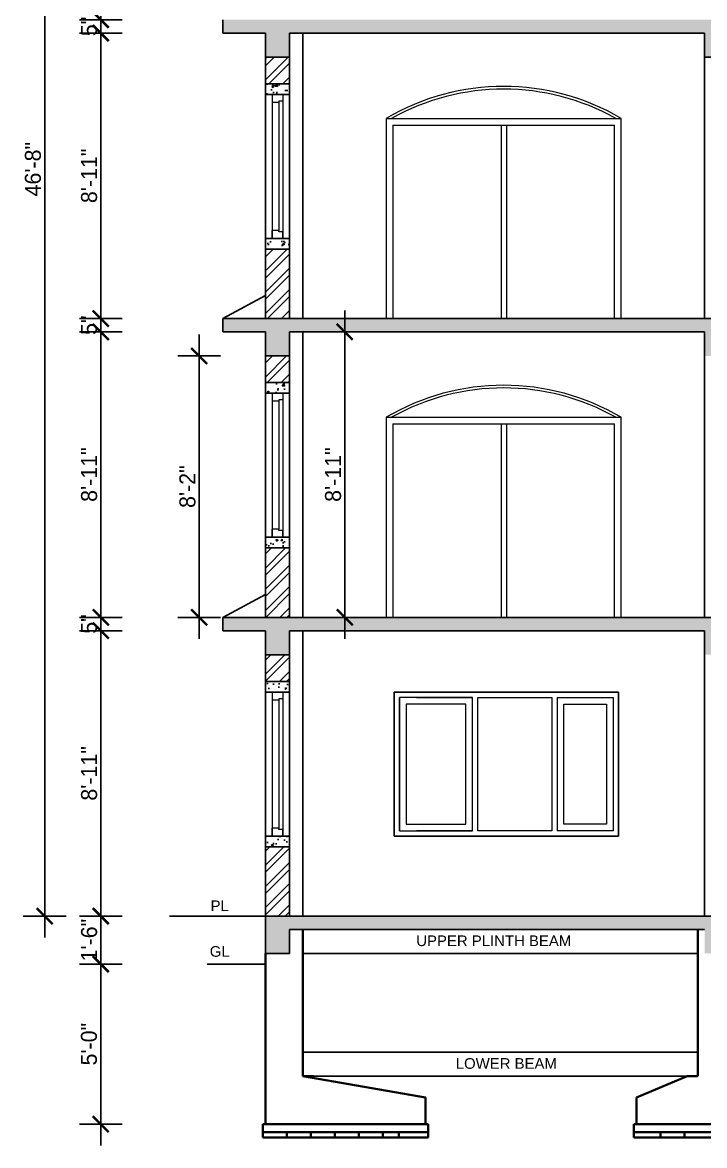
# Model space of a CAD drawing. Header units: inches. Extents: x 3672 to 10975, y -27382 to -746.
# Drawn here: x 5451.8 to 5707.4, y -24058.4 to -23637.4 of the extents above; entities that cross this region are included whole.
import ezdxf

# ---------------------------------------------------------------- set-up
doc = ezdxf.new("R2010")
doc.units = ezdxf.units.IN
doc.header["$LTSCALE"] = 17
doc.header["$MEASUREMENT"] = 0
doc.linetypes.add('ACAD_ISO02W100', pattern=[15, 12, -3])
for name, color, linetype, lineweight in [('25 BOT BAR', 12, 'Continuous', 25), ('DOOR & WIN', 1, 'Continuous', 25), ('ELEVATION', 7, 'Continuous', 25), ('OUTLINE', 1, 'Continuous', 25), ('WALL', 1, 'Continuous', 35), ('WINDOW FRAME', 161, 'Continuous', 20), ('WINDOW FRAME PLAN', 162, 'Continuous', 18)]:
    doc.layers.add(name, color=color, linetype=linetype, lineweight=lineweight)
doc.styles.add('ARCHITECTURE', font='stylu.ttf')
doc.dimstyles.new('8 SCALE', dxfattribs={"dimscale": 0, "dimtxt": 6, "dimasz": 6, "dimexe": 8, "dimexo": 8, "dimgap": 1.25, "dimtad": 1, "dimdec": 0, "dimzin": 3, "dimdsep": 46, "dimlunit": 4, "dimtxsty": 'ARCHITECTURE', "dimblk": 'ARCHTICK', "dimcen": 8, "dimdle": 8, "dimclrd": 5, "dimclre": 5, "dimclrt": 7, "dimadec": 0, "dimazin": 0, "dimtfac": 0.75, "dimtdec": 0, "dimtix": 1, "dimtmove": 2, "dimatfit": 3, "dimldrblk": 'ARCHTICK', "dimfxl": 8, "dimfxlon": 1, "dimtolj": 1, "dimtzin": 0, "dimlwd": -1, "dimlwe": -1, "dimarcsym": 0})
pattern_1 = [(45, (-14453.672, -2544.322), (-3.9774756, 3.9774756), []), (45, (-14451.02, -2544.322), (-3.9774756, 3.9774756), [])]
pattern_2 = [(50, (-14453.672, -2544.322), (7.1726018, -0.6275213), [0.75, -8.25]), (355, (-14453.672, -2544.322), (-1.3875133, 7.5219213), [0.6, -6.6]), (100.451444, (-14453.074, -2544.374), (5.7850885, 6.8943999), [0.637402, -7.0114211]), (46.1842, (-14453.672, -2542.322), (10.6724133, -1.6551928), [1.125, -12.375]), (96.635635, (-14452.782, -2542.46), (9.3466195, 9.741186), [0.9561034, -10.5171376]), (351.184164, (-14453.672, -2542.322), (9.3466195, 9.741186), [0.9, -9.9]), (21, (-14452.672, -2542.822), (5.9690705, -4.0261889), [0.75, -8.25]), (326, (-14452.672, -2542.822), (2.4331533, 7.2515005), [0.6, -6.6]), (71.451445, (-14452.174, -2543.1576), (8.4022238, 3.2253115), [0.6374019, -7.0114211]), (37.5, (-14453.6717, -2544.322), (0.12159855, 3.32893854), [0, -6.52, 0, -6.7, 0, -6.625]), (7.5, (-14453.6717, -2544.322), (2.63069537, 3.9441171), [0, -3.82, 0, -6.37, 0, -2.525]), (327.5, (-14455.9017, -2544.322), (5.33822436, -0.22554872), [0, -2.5, 0, -7.8, 0, -10.35]), (317.5, (-14456.9017, -2544.322), (5.8318617, 1.0010498), [0, -3.25, 0, -5.18, 0, -7.35])]

# ---------------------------------------------------------------- blocks, each defined once
blk = doc.blocks.new('DSFFDFFD')
at = {"layer": 'ELEVATION', "linetype": 'Continuous'}
for p, q in [((-9566.27, -3437), (-9650.27, -3437)), ((-9650.27, -3437), (-9650.27, -3491)), ((-9566.27, -3491), (-9566.27, -3437)), ((-9650.27, -3491), (-9566.27, -3491))]:
    blk.add_line(p, q, dxfattribs=at)
at = {"layer": 'WINDOW FRAME'}
for p, q in [((-9627.27, -3439), (-9648.27, -3439)), ((-9648.27, -3439), (-9648.27, -3489)), ((-9627.27, -3439), (-9627.27, -3489)), ((-9597.57, -3439), (-9625.27, -3439)), ((-9625.27, -3439), (-9625.27, -3489)), ((-9597.57, -3489), (-9597.57, -3439)), ((-9574.57, -3439), (-9595.57, -3439)), ((-9595.57, -3489), (-9595.57, -3439)), ((-9595.57, -3439), (-9568.27, -3439)), ((-9595.57, -3489), (-9595.57, -3439)), ((-9568.27, -3489), (-9568.27, -3439)), ((-9568.27, -3439), (-9568.27, -3489)), ((-9629.77, -3441.5), (-9645.77, -3441.5)), ((-9645.77, -3441.5), (-9645.77, -3486.5)), ((-9629.77, -3486.5), (-9629.77, -3441.5)), ((-9593.07, -3441.5), (-9570.77, -3441.5)), ((-9593.07, -3486.5), (-9593.07, -3441.5)), ((-9570.77, -3441.5), (-9570.77, -3486.5)), ((-9648.27, -3489), (-9627.27, -3489)), ((-9645.77, -3486.5), (-9629.77, -3486.5)), ((-9625.27, -3489), (-9597.57, -3489)), ((-9595.57, -3489), (-9574.57, -3489)), ((-9568.27, -3489), (-9595.57, -3489)), ((-9570.77, -3486.5), (-9593.07, -3486.5))]:
    blk.add_line(p, q, dxfattribs=at)
blk = doc.blocks.new('_ArchTick')
at = {"color": 0, "linetype": 'ByBlock', "const_width": 0.15}
blk.add_lwpolyline([(-0.5, -0.5), (0.5, 0.5)], dxfattribs=at)
blk = doc.blocks.new('*D2899')
at = {"layer": 'Defpoints', "color": 0, "transparency": 16777216}
for p in [(5542.84, -23990.43), (5481.13, -24050.43), (5542.84, -24050.43)]:
    blk.add_point(p, dxfattribs=at)
at = {"layer": 'OUTLINE', "color": 5, "transparency": 16777216}
for p, q in [((5481.13, -23982.43), (5481.13, -24058.43)), ((5489.13, -23990.43), (5473.13, -23990.43)), ((5489.13, -24050.43), (5473.13, -24050.43))]:
    blk.add_line(p, q, dxfattribs=at)
at = {"layer": 'OUTLINE', "color": 5, "transparency": 16777216, "xscale": 6, "yscale": 6, "zscale": 6}
for p, rotation in [((5481.13, -23990.43), 90), ((5481.13, -24050.43), 270)]:
    blk.add_blockref('_ArchTick', p, dxfattribs=dict(at, rotation=rotation))
at = {"layer": 'OUTLINE', "color": 7, "transparency": 16777216, "insert": (5476.73, -24020.43), "char_height": 6, "attachment_point": 5, "rotation": 90, "style": 'ARCHITECTURE'}
blk.add_mtext('\\A1;5\'-0"', dxfattribs=at)
blk = doc.blocks.new('*D2900')
at = {"layer": 'Defpoints', "color": 0, "transparency": 16777216}
for p in [(5481.13, -23972.43), (5506.84, -23972.43), (5542.84, -23990.43)]:
    blk.add_point(p, dxfattribs=at)
at = {"layer": 'OUTLINE', "color": 5, "transparency": 16777216}
for p, q in [((5481.13, -23972.43), (5481.13, -23966.43)), ((5489.13, -23972.43), (5473.13, -23972.43)), ((5481.13, -23990.43), (5481.13, -23972.43)), ((5489.13, -23990.43), (5473.13, -23990.43)), ((5481.13, -23990.43), (5481.13, -23996.43))]:
    blk.add_line(p, q, dxfattribs=at)
at = {"layer": 'OUTLINE', "color": 5, "transparency": 16777216, "xscale": 6, "yscale": 6, "zscale": 6}
for p, rotation in [((5481.13, -23972.43), 270), ((5481.13, -23990.43), 90)]:
    blk.add_blockref('_ArchTick', p, dxfattribs=dict(at, rotation=rotation))
at = {"layer": 'OUTLINE', "color": 7, "transparency": 16777216, "insert": (5476.77, -23981.43), "char_height": 6, "attachment_point": 5, "rotation": 90, "style": 'ARCHITECTURE'}
blk.add_mtext('\\A1;1\'-6"', dxfattribs=at)
blk = doc.blocks.new('*D2901')
at = {"layer": 'Defpoints', "color": 0, "transparency": 16777216}
for p in [(5481.13, -23865.43), (5526.84, -23865.43), (5506.84, -23972.43)]:
    blk.add_point(p, dxfattribs=at)
at = {"layer": 'OUTLINE', "color": 5, "transparency": 16777216}
for p, q in [((5481.13, -23980.43), (5481.13, -23857.43)), ((5489.13, -23865.43), (5473.13, -23865.43)), ((5489.13, -23972.43), (5473.13, -23972.43))]:
    blk.add_line(p, q, dxfattribs=at)
at = {"layer": 'OUTLINE', "color": 5, "transparency": 16777216, "xscale": 6, "yscale": 6, "zscale": 6}
for p, rotation in [((5481.13, -23865.43), 90), ((5481.13, -23972.43), 270)]:
    blk.add_blockref('_ArchTick', p, dxfattribs=dict(at, rotation=rotation))
at = {"layer": 'OUTLINE', "color": 7, "transparency": 16777216, "insert": (5476.78, -23918.93), "char_height": 6, "attachment_point": 5, "rotation": 90, "style": 'ARCHITECTURE'}
blk.add_mtext('\\A1;8\'-11"', dxfattribs=at)
blk = doc.blocks.new('*D2902')
at = {"layer": 'Defpoints', "color": 0, "transparency": 16777216}
for p in [(5481.13, -23860.43), (5526.84, -23860.43), (5526.84, -23865.43)]:
    blk.add_point(p, dxfattribs=at)
at = {"layer": 'OUTLINE', "color": 5, "transparency": 16777216}
for p, q in [((5481.13, -23860.43), (5481.13, -23854.43)), ((5489.13, -23860.43), (5473.13, -23860.43)), ((5481.13, -23865.43), (5481.13, -23860.43)), ((5489.13, -23865.43), (5473.13, -23865.43)), ((5481.13, -23865.43), (5481.13, -23871.43))]:
    blk.add_line(p, q, dxfattribs=at)
at = {"layer": 'OUTLINE', "color": 5, "transparency": 16777216, "xscale": 6, "yscale": 6, "zscale": 6}
for p, rotation in [((5481.13, -23860.43), 270), ((5481.13, -23865.43), 90)]:
    blk.add_blockref('_ArchTick', p, dxfattribs=dict(at, rotation=rotation))
at = {"layer": 'OUTLINE', "color": 7, "transparency": 16777216, "insert": (5476.75, -23862.93), "char_height": 6, "attachment_point": 5, "rotation": 90, "style": 'ARCHITECTURE'}
blk.add_mtext('\\A1;5"', dxfattribs=at)
blk = doc.blocks.new('*D2903')
at = {"layer": 'Defpoints', "color": 0, "transparency": 16777216}
for p in [(5481.13, -23753.43), (5526.84, -23753.43), (5526.84, -23860.43)]:
    blk.add_point(p, dxfattribs=at)
at = {"layer": 'OUTLINE', "color": 5, "transparency": 16777216}
for p, q in [((5481.13, -23868.43), (5481.13, -23745.43)), ((5489.13, -23753.43), (5473.13, -23753.43)), ((5489.13, -23860.43), (5473.13, -23860.43))]:
    blk.add_line(p, q, dxfattribs=at)
at = {"layer": 'OUTLINE', "color": 5, "transparency": 16777216, "xscale": 6, "yscale": 6, "zscale": 6}
for p, rotation in [((5481.13, -23753.43), 90), ((5481.13, -23860.43), 270)]:
    blk.add_blockref('_ArchTick', p, dxfattribs=dict(at, rotation=rotation))
at = {"layer": 'OUTLINE', "color": 7, "transparency": 16777216, "insert": (5476.78, -23806.93), "char_height": 6, "attachment_point": 5, "rotation": 90, "style": 'ARCHITECTURE'}
blk.add_mtext('\\A1;8\'-11"', dxfattribs=at)
blk = doc.blocks.new('*D2904')
at = {"layer": 'Defpoints', "color": 0, "transparency": 16777216}
for p in [(5481.13, -23748.43), (5526.84, -23748.43), (5526.84, -23753.43)]:
    blk.add_point(p, dxfattribs=at)
at = {"layer": 'OUTLINE', "color": 5, "transparency": 16777216}
for p, q in [((5481.13, -23748.43), (5481.13, -23742.43)), ((5489.13, -23748.43), (5473.13, -23748.43)), ((5481.13, -23753.43), (5481.13, -23748.43)), ((5489.13, -23753.43), (5473.13, -23753.43)), ((5481.13, -23753.43), (5481.13, -23759.43))]:
    blk.add_line(p, q, dxfattribs=at)
at = {"layer": 'OUTLINE', "color": 5, "transparency": 16777216, "xscale": 6, "yscale": 6, "zscale": 6}
for p, rotation in [((5481.13, -23748.43), 270), ((5481.13, -23753.43), 90)]:
    blk.add_blockref('_ArchTick', p, dxfattribs=dict(at, rotation=rotation))
at = {"layer": 'OUTLINE', "color": 7, "transparency": 16777216, "insert": (5476.75, -23750.93), "char_height": 6, "attachment_point": 5, "rotation": 90, "style": 'ARCHITECTURE'}
blk.add_mtext('\\A1;5"', dxfattribs=at)
blk = doc.blocks.new('*D2905')
at = {"layer": 'Defpoints', "color": 0, "transparency": 16777216}
for p in [(5481.13, -23641.43), (5526.84, -23641.43), (5526.84, -23748.43)]:
    blk.add_point(p, dxfattribs=at)
at = {"layer": 'OUTLINE', "color": 5, "transparency": 16777216}
for p, q in [((5481.13, -23756.43), (5481.13, -23633.43)), ((5489.13, -23641.43), (5473.13, -23641.43)), ((5489.13, -23748.43), (5473.13, -23748.43))]:
    blk.add_line(p, q, dxfattribs=at)
at = {"layer": 'OUTLINE', "color": 5, "transparency": 16777216, "xscale": 6, "yscale": 6, "zscale": 6}
for p, rotation in [((5481.13, -23641.43), 90), ((5481.13, -23748.43), 270)]:
    blk.add_blockref('_ArchTick', p, dxfattribs=dict(at, rotation=rotation))
at = {"layer": 'OUTLINE', "color": 7, "transparency": 16777216, "insert": (5476.78, -23694.93), "char_height": 6, "attachment_point": 5, "rotation": 90, "style": 'ARCHITECTURE'}
blk.add_mtext('\\A1;8\'-11"', dxfattribs=at)
blk = doc.blocks.new('*D2906')
at = {"layer": 'Defpoints', "color": 0, "transparency": 16777216}
for p in [(5481.13, -23636.43), (5526.84, -23636.43), (5526.84, -23641.43)]:
    blk.add_point(p, dxfattribs=at)
at = {"layer": 'OUTLINE', "color": 5, "transparency": 16777216}
for p, q in [((5481.13, -23636.43), (5481.13, -23630.43)), ((5489.13, -23636.43), (5473.13, -23636.43)), ((5481.13, -23641.43), (5481.13, -23636.43)), ((5489.13, -23641.43), (5473.13, -23641.43)), ((5481.13, -23641.43), (5481.13, -23647.43))]:
    blk.add_line(p, q, dxfattribs=at)
at = {"layer": 'OUTLINE', "color": 5, "transparency": 16777216, "xscale": 6, "yscale": 6, "zscale": 6}
for p, rotation in [((5481.13, -23636.43), 270), ((5481.13, -23641.43), 90)]:
    blk.add_blockref('_ArchTick', p, dxfattribs=dict(at, rotation=rotation))
at = {"layer": 'OUTLINE', "color": 7, "transparency": 16777216, "insert": (5476.75, -23638.93), "char_height": 6, "attachment_point": 5, "rotation": 90, "style": 'ARCHITECTURE'}
blk.add_mtext('\\A1;5"', dxfattribs=at)
blk = doc.blocks.new('*D2907')
at = {"layer": 'Defpoints', "color": 0, "transparency": 16777216}
for p in [(5481.13, -23529.43), (5526.84, -23529.43), (5526.84, -23636.43)]:
    blk.add_point(p, dxfattribs=at)
at = {"layer": 'OUTLINE', "color": 5, "transparency": 16777216}
for p, q in [((5481.13, -23644.43), (5481.13, -23521.43)), ((5489.13, -23529.43), (5473.13, -23529.43)), ((5489.13, -23636.43), (5473.13, -23636.43))]:
    blk.add_line(p, q, dxfattribs=at)
at = {"layer": 'OUTLINE', "color": 5, "transparency": 16777216, "xscale": 6, "yscale": 6, "zscale": 6}
for p, rotation in [((5481.13, -23529.43), 90), ((5481.13, -23636.43), 270)]:
    blk.add_blockref('_ArchTick', p, dxfattribs=dict(at, rotation=rotation))
at = {"layer": 'OUTLINE', "color": 7, "transparency": 16777216, "insert": (5476.78, -23582.93), "char_height": 6, "attachment_point": 5, "rotation": 90, "style": 'ARCHITECTURE'}
blk.add_mtext('\\A1;8\'-11"', dxfattribs=at)
blk = doc.blocks.new('*D2912')
at = {"layer": 'Defpoints', "color": 0, "transparency": 16777216}
for p in [(5460.11, -23412.43), (5805.84, -23412.43), (5542.84, -23972.43)]:
    blk.add_point(p, dxfattribs=at)
at = {"layer": 'OUTLINE', "color": 5, "transparency": 16777216}
for p, q in [((5460.11, -23980.43), (5460.11, -23404.43)), ((5468.11, -23412.43), (5452.11, -23412.43)), ((5468.11, -23972.43), (5452.11, -23972.43))]:
    blk.add_line(p, q, dxfattribs=at)
at = {"layer": 'OUTLINE', "color": 5, "transparency": 16777216, "xscale": 6, "yscale": 6, "zscale": 6}
for p, rotation in [((5460.11, -23412.43), 90), ((5460.11, -23972.43), 270)]:
    blk.add_blockref('_ArchTick', p, dxfattribs=dict(at, rotation=rotation))
at = {"layer": 'OUTLINE', "color": 7, "transparency": 16777216, "insert": (5455.73, -23692.43), "char_height": 6, "attachment_point": 5, "rotation": 90, "style": 'ARCHITECTURE'}
blk.add_mtext('\\A1;46\'-8"', dxfattribs=at)
blk = doc.blocks.new('*D3432')
at = {"layer": '25 BOT BAR', "color": 5, "transparency": 16777216}
for p, q in [((5572.55, -23868.43), (5572.55, -23745.43)), ((5564.84, -23753.43), (5580.55, -23753.43)), ((5564.84, -23860.43), (5580.55, -23860.43))]:
    blk.add_line(p, q, dxfattribs=at)
at = {"layer": 'Defpoints', "color": 0, "transparency": 16777216}
for p in [(5556.84, -23753.43), (5572.55, -23753.43), (5556.84, -23860.43)]:
    blk.add_point(p, dxfattribs=at)
at = {"layer": '25 BOT BAR', "color": 5, "transparency": 16777216, "xscale": 6, "yscale": 6, "zscale": 6}
for p, rotation in [((5572.55, -23753.43), 90), ((5572.55, -23860.43), 270)]:
    blk.add_blockref('_ArchTick', p, dxfattribs=dict(at, rotation=rotation))
at = {"layer": '25 BOT BAR', "color": 7, "transparency": 16777216, "insert": (5568.2, -23806.93), "char_height": 6, "attachment_point": 5, "rotation": 90, "style": 'ARCHITECTURE'}
blk.add_mtext('\\A1;8\'-11"', dxfattribs=at)
blk = doc.blocks.new('*D3433')
at = {"layer": '25 BOT BAR', "color": 5, "transparency": 16777216}
for p, q in [((5517.98, -23754.43), (5517.98, -23868.43)), ((5525.98, -23762.43), (5509.98, -23762.43)), ((5525.98, -23860.43), (5509.98, -23860.43))]:
    blk.add_line(p, q, dxfattribs=at)
at = {"layer": 'Defpoints', "color": 0, "transparency": 16777216}
for p in [(5551.84, -23762.43), (5517.98, -23860.43), (5551.84, -23860.43)]:
    blk.add_point(p, dxfattribs=at)
at = {"layer": '25 BOT BAR', "color": 5, "transparency": 16777216, "xscale": 6, "yscale": 6, "zscale": 6}
for p, rotation in [((5517.98, -23762.43), 90), ((5517.98, -23860.43), 270)]:
    blk.add_blockref('_ArchTick', p, dxfattribs=dict(at, rotation=rotation))
at = {"layer": '25 BOT BAR', "color": 7, "transparency": 16777216, "insert": (5513.63, -23811.43), "char_height": 6, "attachment_point": 5, "rotation": 90, "style": 'ARCHITECTURE'}
blk.add_mtext('\\A1;8\'-2"', dxfattribs=at)

msp = doc.modelspace()

# ---------------------------------------------------------------- hatches: boundary and pattern name
at = {"layer": 'OUTLINE', "true_color": 0xf7abae}
h = msp.add_hatch(dxfattribs=at)
h.set_pattern_fill('AR-CONC', color=241)
h.set_pattern_definition(pattern_2)
h.paths.add_polyline_path([(5551.84, -23641.43), (5707.35, -23641.43), (5707.35, -23650.43), (5716.35, -23650.43), (5716.35, -23641.43), (5840.84, -23641.43), (5840.84, -23650.43), (5849.84, -23650.43), (5849.84, -23641.43), (5895.38, -23641.43), (5950.38, -23676.43), (6002.84, -23676.43), (6002.84, -23671.43), (5951.84, -23671.43), (5951.84, -23664.43), (5940.84, -23664.43), (5940.84, -23657.43), (5929.84, -23657.43), (5929.84, -23650.43), (5918.84, -23650.43), (5918.84, -23643.43), (5907.84, -23643.43), (5907.84, -23636.43), (5526.84, -23636.43), (5526.84, -23641.43), (5542.84, -23641.43), (5542.84, -23650.43), (5551.84, -23650.43)])
at = {"layer": 'OUTLINE'}
h = msp.add_hatch(dxfattribs=at)
h.set_pattern_fill('ANSI32', color=8, scale=15)
h.set_pattern_definition(pattern_1)
h.paths.add_polyline_path([(5551.84, -23650.43), (5542.84, -23650.43), (5542.84, -23660.43), (5551.84, -23660.43)])
h.paths.add_polyline_path([(5551.84, -23722.43), (5542.84, -23722.43), (5542.84, -23748.43), (5551.84, -23748.43)])
at = {"layer": 'OUTLINE', "true_color": 0xf7abae}
h = msp.add_hatch(dxfattribs=at)
h.set_pattern_fill('AR-CONC', color=241)
h.set_pattern_definition(pattern_2)
h.paths.add_polyline_path([(5551.84, -23660.43), (5542.84, -23660.43), (5542.84, -23664.43), (5551.84, -23664.43)])
h = msp.add_hatch(dxfattribs=at)
h.set_pattern_fill('AR-CONC', color=241)
h.set_pattern_definition(pattern_2)
h.paths.add_polyline_path([(5551.84, -23722.43), (5551.84, -23718.43), (5542.84, -23718.43), (5542.84, -23722.43)])
h = msp.add_hatch(dxfattribs=at)
h.set_pattern_fill('AR-CONC', color=241)
h.set_pattern_definition(pattern_2)
h.paths.add_polyline_path([(5716.35, -23753.43), (5840.84, -23753.43), (5840.84, -23762.43), (5849.84, -23762.43), (5849.84, -23753.43), (5895.38, -23753.43), (5950.38, -23788.43), (6002.84, -23788.43), (6002.84, -23783.43), (5951.84, -23783.43), (5951.84, -23776.43), (5940.84, -23776.43), (5940.84, -23769.43), (5929.84, -23769.43), (5929.84, -23762.43), (5918.84, -23762.43), (5918.84, -23755.43), (5907.84, -23755.43), (5907.84, -23748.43), (5526.84, -23748.43), (5526.84, -23753.43), (5542.84, -23753.43), (5542.84, -23762.43), (5551.84, -23762.43), (5551.84, -23753.43), (5707.35, -23753.43), (5707.35, -23762.43), (5716.35, -23762.43)])
at = {"layer": 'OUTLINE'}
h = msp.add_hatch(dxfattribs=at)
h.set_pattern_fill('ANSI32', color=8, scale=15)
h.set_pattern_definition(pattern_1)
h.paths.add_polyline_path([(5551.84, -23762.43), (5542.84, -23762.43), (5542.84, -23772.43), (5551.84, -23772.43)])
h.paths.add_polyline_path([(5551.84, -23834.43), (5542.84, -23834.43), (5542.84, -23860.43), (5551.84, -23860.43)])
at = {"layer": 'OUTLINE', "true_color": 0xf7abae}
h = msp.add_hatch(dxfattribs=at)
h.set_pattern_fill('AR-CONC', color=241)
h.set_pattern_definition(pattern_2)
h.paths.add_polyline_path([(5551.84, -23772.43), (5542.84, -23772.43), (5542.84, -23776.43), (5551.84, -23776.43)])
h = msp.add_hatch(dxfattribs=at)
h.set_pattern_fill('AR-CONC', color=241)
h.set_pattern_definition(pattern_2)
h.paths.add_polyline_path([(5551.84, -23830.43), (5542.84, -23830.43), (5542.84, -23834.43), (5551.84, -23834.43)])
h = msp.add_hatch(dxfattribs=at)
h.set_pattern_fill('AR-CONC', color=241)
h.set_pattern_definition(pattern_2)
h.paths.add_polyline_path([(5918.84, -23867.43), (5907.84, -23867.43), (5907.84, -23860.43), (5526.84, -23860.43), (5526.84, -23865.43), (5542.84, -23865.43), (5542.84, -23874.43), (5551.84, -23874.43), (5551.84, -23865.43), (5707.35, -23865.43), (5707.35, -23874.43), (5716.35, -23874.43), (5716.35, -23865.43), (5840.84, -23865.43), (5840.84, -23874.43), (5849.84, -23874.43), (5849.84, -23865.43), (5895.38, -23865.43), (5950.38, -23900.43), (6002.84, -23900.43), (6002.84, -23895.43), (5951.84, -23895.43), (5951.84, -23888.43), (5940.84, -23888.43), (5940.84, -23881.43), (5929.84, -23881.43), (5929.84, -23874.43), (5918.84, -23874.43)])
at = {"layer": 'OUTLINE'}
h = msp.add_hatch(dxfattribs=at)
h.set_pattern_fill('ANSI32', color=8, scale=15)
h.set_pattern_definition(pattern_1)
h.paths.add_polyline_path([(5551.84, -23946.43), (5542.84, -23946.43), (5542.84, -23972.43), (5551.84, -23972.43)])
h.paths.add_polyline_path([(5542.84, -23884.43), (5551.84, -23884.43), (5551.84, -23874.43), (5542.84, -23874.43)])
at = {"layer": 'OUTLINE', "true_color": 0xf7abae}
h = msp.add_hatch(dxfattribs=at)
h.set_pattern_fill('AR-CONC', color=241)
h.set_pattern_definition(pattern_2)
h.paths.add_polyline_path([(5551.84, -23884.43), (5542.84, -23884.43), (5542.84, -23888.43), (5551.84, -23888.43)])
h = msp.add_hatch(dxfattribs=at)
h.set_pattern_fill('AR-CONC', color=241)
h.set_pattern_definition(pattern_2)
h.paths.add_polyline_path([(5551.84, -23942.43), (5542.84, -23942.43), (5542.84, -23946.43), (5551.84, -23946.43)])
h = msp.add_hatch(dxfattribs=at)
h.set_pattern_fill('AR-CONC', color=241)
h.set_pattern_definition([(50, (0, 0), (7.1726018, -0.6275213), [0.75, -8.25]), (355, (0, 0), (-1.3875133, 7.5219213), [0.6, -6.6]), (100.451444, (0.598, -0.052), (5.7850885, 6.8944), [0.637402, -7.0114211]), (46.1842, (0, 2), (10.6724133, -1.6551928), [1.125, -12.375]), (96.635635, (0.889, 1.862), (9.3466195, 9.741186), [0.9561034, -10.5171376]), (351.184164, (0, 2), (9.3466195, 9.741186), [0.9, -9.9]), (21, (1, 1.5), (5.9690705, -4.0261889), [0.75, -8.25]), (326, (1, 1.5), (2.4331533, 7.2515005), [0.6, -6.6]), (71.451445, (1.4974, 1.1645), (8.4022238, 3.2253115), [0.637402, -7.0114211]), (37.5, (0, 0), (0.12159855, 3.32893854), [0, -6.52, 0, -6.7, 0, -6.625]), (7.5, (0, 0), (2.6306954, 3.9441171), [0, -3.82, 0, -6.37, 0, -2.525]), (327.5, (-2.23, 0), (5.33822436, -0.22554872), [0, -2.5, 0, -7.8, 0, -10.35]), (317.5, (-3.23, 0), (5.8318617, 1.0010498), [0, -3.25, 0, -5.18, 0, -7.35])])
h.paths.add_polyline_path([(6002.84, -23972.43), (5993.84, -23972.43), (5542.84, -23972.43), (5542.84, -23986.43), (5551.84, -23986.43), (5551.84, -23977.43), (5707.35, -23977.43), (5707.35, -23986.43), (5716.35, -23986.43), (5716.35, -23977.43), (5840.84, -23977.43), (5840.84, -23986.43), (5849.84, -23986.43), (5849.84, -23977.43), (5993.84, -23977.43), (5993.84, -23986.43), (6002.84, -23986.43)])

# ---------------------------------------------------------------- linework, layer by layer
at = {"layer": '25 BOT BAR'}
for p, q in [((5526.84, -23641.43), (5526.84, -23636.43)), ((5526.84, -23641.43), (5542.84, -23641.43)), ((5542.84, -23748.43), (5542.84, -23641.43)), ((5551.84, -23641.43), (5707.35, -23641.43)), ((5551.84, -23748.43), (5551.84, -23641.43)), ((5556.84, -23748.43), (5556.84, -23641.43)), ((5707.35, -23748.43), (5707.35, -23641.43)), ((5542.84, -23664.43), (5551.84, -23664.43)), ((5551.84, -23718.43), (5542.84, -23718.43)), ((5526.84, -23748.43), (5542.84, -23739.81)), ((5526.84, -23748.43), (5907.84, -23748.43)), ((5526.84, -23753.43), (5526.84, -23748.43)), ((5526.84, -23753.43), (5542.84, -23753.43)), ((5542.84, -23860.43), (5542.84, -23753.43)), ((5551.84, -23753.43), (5707.35, -23753.43)), ((5551.84, -23860.43), (5551.84, -23753.43)), ((5556.84, -23860.43), (5556.84, -23753.43)), ((5707.35, -23860.43), (5707.35, -23753.43)), ((5542.84, -23776.43), (5551.84, -23776.43)), ((5551.84, -23830.43), (5542.84, -23830.43)), ((5526.84, -23860.43), (5542.84, -23851.81)), ((5526.84, -23860.43), (5907.84, -23860.43)), ((5526.84, -23860.43), (5526.84, -23865.43)), ((5526.84, -23865.43), (5542.84, -23865.43)), ((5542.84, -23972.43), (5542.84, -23865.43)), ((5551.84, -23865.43), (5707.35, -23865.43)), ((5551.84, -23972.43), (5551.84, -23865.43)), ((5556.84, -23972.43), (5556.84, -23865.43)), ((5707.35, -23972.43), (5707.35, -23865.43)), ((5542.84, -23888.43), (5551.84, -23888.43)), ((5551.84, -23942.43), (5542.84, -23942.43)), ((5542.84, -23972.43), (5506.84, -23972.43)), ((5542.84, -23972.43), (6002.84, -23972.43)), ((5551.84, -23977.43), (5707.35, -23977.43))]:
    msp.add_line(p, q, dxfattribs=at)
for points in [[(5551.84, -23641.43), (5551.84, -23650.43), (5542.84, -23650.43), (5542.84, -23641.43)], [(5716.35, -23641.43), (5716.35, -23650.43), (5707.35, -23650.43), (5707.35, -23641.43)], [(5551.84, -23753.43), (5551.84, -23762.43), (5542.84, -23762.43), (5542.84, -23753.43)], [(5551.84, -23865.43), (5551.84, -23874.43), (5542.84, -23874.43), (5542.84, -23865.43)], [(5551.84, -23977.43), (5551.84, -23986.43), (5542.84, -23986.43), (5542.84, -23972.43)]]:
    msp.add_lwpolyline(points, dxfattribs=at)
for points in [[(5542.84, -23660.43), (5551.84, -23660.43), (5551.84, -23664.43), (5542.84, -23664.43)], [(5542.84, -23718.43), (5551.84, -23718.43), (5551.84, -23722.43), (5542.84, -23722.43)], [(5542.84, -23772.43), (5551.84, -23772.43), (5551.84, -23776.43), (5542.84, -23776.43)], [(5542.84, -23830.43), (5551.84, -23830.43), (5551.84, -23834.43), (5542.84, -23834.43)], [(5551.84, -23888.43), (5542.84, -23888.43), (5542.84, -23884.43), (5551.84, -23884.43)], [(5551.84, -23946.43), (5542.84, -23946.43), (5542.84, -23942.43), (5551.84, -23942.43)]]:
    msp.add_lwpolyline(points, close=True, dxfattribs=at)
at = {"layer": 'OUTLINE'}
for p, q in [((5556.84, -23986.43), (5704.85, -23986.43)), ((5542.84, -23990.43), (5520.95, -23990.43)), ((5556.84, -24023.43), (5704.85, -24023.43)), ((5560.84, -24032.43), (5700.85, -24032.43))]:
    msp.add_line(p, q, dxfattribs=at)
at = {"layer": 'WALL', "color": 1}
for p, q in [((5556.84, -24032.43), (5556.84, -23977.43)), ((5542.84, -24040.43), (5542.84, -23996.3))]:
    msp.add_line(p, q, dxfattribs=at)
at = {"layer": 'WALL', "linetype": 'ACAD_ISO02W100'}
for p, q in [((5704.85, -23977.43), (5704.85, -24032.43)), ((5542.84, -23986.43), (5542.84, -24025.43)), ((5556.84, -24032.43), (5602.84, -24040.43)), ((5556.84, -24032.43), (5560.84, -24032.43)), ((5681.85, -24040.43), (5700.85, -24032.43)), ((5704.85, -24032.43), (5700.85, -24032.43)), ((5704.85, -24032.43), (5700.85, -24032.43)), ((5542.84, -24050.43), (5542.84, -24040.43)), ((5602.84, -24050.43), (5602.84, -24040.43)), ((5681.85, -24050.43), (5681.85, -24040.43)), ((5541.84, -24055.43), (5541.84, -24050.43)), ((5603.84, -24050.43), (5541.84, -24050.43)), ((5603.84, -24055.43), (5603.84, -24050.43)), ((5680.85, -24055.43), (5680.85, -24050.43)), ((5742.85, -24050.43), (5680.85, -24050.43)), ((5603.84, -24053.43), (5541.84, -24053.43)), ((5603.84, -24055.43), (5541.84, -24055.43)), ((5550.84, -24055.43), (5550.84, -24053.43)), ((5559.84, -24055.43), (5559.84, -24053.43)), ((5568.84, -24055.43), (5568.84, -24053.43)), ((5577.84, -24055.43), (5577.84, -24053.43)), ((5586.84, -24055.43), (5586.84, -24053.43)), ((5592.84, -24055.43), (5592.84, -24053.43)), ((5742.85, -24053.43), (5680.85, -24053.43)), ((5742.85, -24055.43), (5680.85, -24055.43)), ((5690.85, -24055.43), (5690.85, -24053.43)), ((5699.85, -24055.43), (5699.85, -24053.43))]:
    msp.add_line(p, q, dxfattribs=at)
at = {"layer": 'WINDOW FRAME'}
for p, q in [((5588.1, -23673.43), (5676.1, -23673.43)), ((5588.1, -23673.43), (5588.1, -23748.43)), ((5590.6, -23675.93), (5673.6, -23675.93)), ((5590.6, -23675.93), (5590.6, -23748.43)), ((5631.1, -23675.93), (5631.1, -23748.43)), ((5633.1, -23675.93), (5633.1, -23748.43)), ((5673.6, -23748.43), (5673.6, -23675.93)), ((5676.1, -23748.43), (5676.1, -23673.43)), ((5588.1, -23785.43), (5676.1, -23785.43)), ((5588.1, -23785.43), (5588.1, -23860.43)), ((5676.1, -23860.43), (5676.1, -23785.43)), ((5590.6, -23787.93), (5673.6, -23787.93)), ((5590.6, -23787.93), (5590.6, -23860.43)), ((5631.1, -23787.93), (5631.1, -23860.43)), ((5633.1, -23787.93), (5633.1, -23860.43)), ((5673.6, -23860.43), (5673.6, -23787.93))]:
    msp.add_line(p, q, dxfattribs=at)
for centre, radius, start, end in [((5632.1, -23748.1), 86.67, 59.4898, 120.5102), ((5632.1, -23748.1), 85.67, 60.6446, 119.3554), ((5632.1, -23860.1), 86.67, 59.4898, 120.5102), ((5632.1, -23860.1), 85.67, 60.6446, 119.3554)]:
    msp.add_arc(centre, radius, start, end, dxfattribs=at)
at = {"layer": 'WINDOW FRAME PLAN'}
for p, q in [((5545.34, -23664.43), (5545.34, -23718.43)), ((5545.34, -23664.43), (5545.34, -23667.43)), ((5547.84, -23667.43), (5545.34, -23667.43)), ((5549.34, -23666.93), (5547.84, -23666.93)), ((5547.84, -23666.93), (5547.84, -23667.43)), ((5547.84, -23667.43), (5547.84, -23715.43)), ((5549.34, -23664.43), (5549.34, -23718.43)), ((5549.34, -23664.43), (5549.34, -23666.93)), ((5545.34, -23718.43), (5545.34, -23715.43)), ((5547.84, -23715.43), (5545.34, -23715.43)), ((5547.84, -23715.93), (5547.84, -23715.43)), ((5549.34, -23715.93), (5547.84, -23715.93)), ((5549.34, -23718.43), (5549.34, -23715.93)), ((5545.34, -23776.43), (5545.34, -23830.43)), ((5545.34, -23776.43), (5545.34, -23779.43)), ((5549.34, -23776.43), (5549.34, -23830.43)), ((5549.34, -23776.43), (5549.34, -23778.93)), ((5547.84, -23779.43), (5545.34, -23779.43)), ((5549.34, -23778.93), (5547.84, -23778.93)), ((5547.84, -23778.93), (5547.84, -23779.43)), ((5547.84, -23779.43), (5547.84, -23827.43)), ((5545.34, -23830.43), (5545.34, -23827.43)), ((5547.84, -23827.43), (5545.34, -23827.43)), ((5547.84, -23827.93), (5547.84, -23827.43)), ((5549.34, -23827.93), (5547.84, -23827.93)), ((5549.34, -23830.43), (5549.34, -23827.93)), ((5545.34, -23888.43), (5545.34, -23942.43)), ((5545.34, -23888.43), (5545.34, -23891.43)), ((5547.84, -23891.43), (5545.34, -23891.43)), ((5549.34, -23890.93), (5547.84, -23890.93)), ((5547.84, -23890.93), (5547.84, -23891.43)), ((5547.84, -23891.43), (5547.84, -23939.43)), ((5549.34, -23888.43), (5549.34, -23942.43)), ((5549.34, -23888.43), (5549.34, -23890.93)), ((5545.34, -23942.43), (5545.34, -23939.43)), ((5547.84, -23939.43), (5545.34, -23939.43)), ((5547.84, -23939.93), (5547.84, -23939.43)), ((5549.34, -23939.93), (5547.84, -23939.93)), ((5549.34, -23942.43), (5549.34, -23939.93))]:
    msp.add_line(p, q, dxfattribs=at)

# ---------------------------------------------------------------- block references
at = {"layer": '25 BOT BAR', "xscale": -1}
msp.add_blockref('DSFFDFFD', (-3975.17, -20451.43), dxfattribs=at)

# ---------------------------------------------------------------- texts
at = {"layer": 'DOOR & WIN', "char_height": 4, "attachment_point": 5}
for s, insert in [('{\\fArial TUR|b0|i0|c0|p34;\\C7;PL}', (5525.7, -23968.57)), ('{\\fArial TUR|b0|i0|c0|p34;\\C7;UPPER PLINTH BEAM}', (5628.38, -23981.7)), ('{\\fArial TUR|b0|i0|c0|p34;\\C7;GL}', (5525.7, -23985.7)), ('{\\fArial TUR|b0|i0|c0|p34;\\C7;LOWER BEAM}', (5633.09, -24027.7))]:
    msp.add_mtext(s, dxfattribs=dict(at, insert=insert))

# ---------------------------------------------------------------- dimensions: what is measured, and where the dimension line sits
at = {"layer": '25 BOT BAR'}
for base, p1, p2, picture, middle in [((5572.55, -23753.43), (5556.84, -23860.43), (5556.84, -23753.43), '*D3432', (5568.2, -23806.93)), ((5517.98, -23860.43), (5551.84, -23762.43), (5551.84, -23860.43), '*D3433', (5513.63, -23811.43))]:
    dim = msp.add_linear_dim(base=base, p1=p1, p2=p2, angle=90, dimstyle='8 SCALE', override={"dimscale": 1}, dxfattribs=at)
    dim.commit()
    dim.dimension.update_dxf_attribs({"geometry": picture, "text_midpoint": middle})
at = {"layer": 'OUTLINE'}
for base, p1, p2, picture, middle in [((5460.11, -23412.43), (5542.84, -23972.43), (5805.84, -23412.43), '*D2912', (5455.73, -23692.43)), ((5481.13, -23529.43), (5526.84, -23636.43), (5526.84, -23529.43), '*D2907', (5476.78, -23582.93)), ((5481.13, -23636.43), (5526.84, -23641.43), (5526.84, -23636.43), '*D2906', (5476.75, -23638.93)), ((5481.13, -23641.43), (5526.84, -23748.43), (5526.84, -23641.43), '*D2905', (5476.78, -23694.93)), ((5481.13, -23748.43), (5526.84, -23753.43), (5526.84, -23748.43), '*D2904', (5476.75, -23750.93)), ((5481.13, -23753.43), (5526.84, -23860.43), (5526.84, -23753.43), '*D2903', (5476.78, -23806.93)), ((5481.13, -23860.43), (5526.84, -23865.43), (5526.84, -23860.43), '*D2902', (5476.75, -23862.93)), ((5481.13, -23865.43), (5506.84, -23972.43), (5526.84, -23865.43), '*D2901', (5476.78, -23918.93)), ((5481.13, -23972.43), (5542.84, -23990.43), (5506.84, -23972.43), '*D2900', (5476.77, -23981.43)), ((5481.13, -24050.43), (5542.84, -23990.43), (5542.84, -24050.43), '*D2899', (5476.73, -24020.43))]:
    dim = msp.add_linear_dim(base=base, p1=p1, p2=p2, angle=90, dimstyle='8 SCALE', override={"dimscale": 1}, dxfattribs=at)
    dim.commit()
    dim.dimension.update_dxf_attribs({"geometry": picture, "text_midpoint": middle})

doc.saveas('drawing.dxf')
